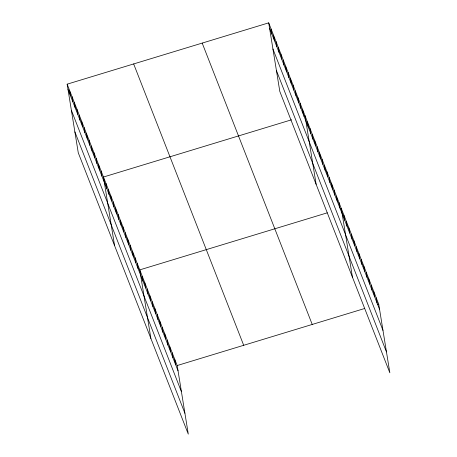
<?xml version="1.0" encoding="UTF-8"?>
<svg xmlns="http://www.w3.org/2000/svg" width="457" height="457" viewBox="0 0 457 457"><rect width="100%" height="100%" fill="white"/><g stroke="black" fill="none" stroke-linecap="round" stroke-linejoin="round"><path stroke-width="0.69" d="M67.15 84.174L177.185 365.537L188.295 434.15L78.267 152.787L67.15 84.174L268.705 22.85L378.733 304.213L389.85 372.826L279.815 91.463L268.705 22.85M291.583 119.785L103.465 177.025L114.576 245.638M303.734 116.089L305.013 115.701L316.13 184.314M327.252 212.831L139.773 269.876L150.884 338.488M340.048 208.94L341.322 208.552L352.438 277.165M177.185 365.537L364.663 308.492M377.453 304.602L378.733 304.213M269.556 28.111L379.59 309.469M272.943 49.013L382.972 330.377M276.428 70.555L386.462 351.919M202.194 43.089L312.222 324.447M133.661 63.934L243.695 345.298M68.002 89.435L178.036 370.793M71.389 110.337L181.423 391.7M74.879 131.879L184.908 413.242M376.242 297.833L377.094 303.094M373.746 291.457L374.597 296.719M371.255 285.082L372.107 290.338M368.759 278.701L369.61 283.963M366.263 272.326L367.12 277.582M363.772 265.945L364.623 271.207M361.276 259.57L362.127 264.832M358.785 253.189L359.636 258.451M356.289 246.814L357.14 252.075M353.792 240.439L354.649 245.695M351.302 234.058L352.153 239.319M348.805 227.683L349.656 232.939M346.315 221.302L347.166 226.563M343.818 214.927L344.669 220.188M338.905 202.36L339.757 207.621M336.483 196.167L337.335 201.428M334.061 189.981L334.912 195.236M331.639 183.788L332.496 189.049M329.223 177.602L330.074 182.857M326.801 171.409L327.652 176.67M324.379 165.217L325.23 170.478M321.957 159.03L322.813 164.286M319.54 152.838L320.391 158.099M317.118 146.651L317.969 151.907M314.696 140.459L315.547 145.72M312.274 134.272L313.131 139.528M309.857 128.08L310.709 133.341M307.435 121.888L308.286 127.149M302.591 109.509L303.442 114.77M300.175 103.322L301.026 108.577M297.753 97.13L298.604 102.391M295.331 90.937L296.182 96.199M292.908 84.751L293.76 90.006M290.492 78.558L291.343 83.82M288.07 72.372L288.921 77.627M285.648 66.179L286.499 71.441M283.226 59.993L284.077 65.248M280.809 53.8L281.661 59.062M278.387 47.608L279.238 52.869M275.965 41.421L276.816 46.677M273.543 35.229L274.394 40.49M271.127 29.042L271.978 34.298M174.688 359.156L175.539 364.418M172.198 352.781L173.049 358.042M169.701 346.406L170.552 351.662M167.205 340.025L168.062 345.286M164.714 333.65L165.565 338.905M162.218 327.269L163.069 332.53M159.727 320.894L160.578 326.155M157.231 314.513L158.082 319.774M154.734 308.138L155.591 313.399M152.244 301.763L153.095 307.018M149.747 295.382L150.599 300.643M147.257 289.007L148.108 294.262M144.76 282.626L145.612 287.887M142.264 276.251L143.121 281.512M137.351 263.683L138.203 268.945M134.929 257.491L135.78 262.752M132.513 251.304L133.364 256.56M130.091 245.112L130.942 250.373M127.669 238.925L128.52 244.181M125.247 232.733L126.098 237.994M122.83 226.541L123.681 231.802M120.408 220.354L121.259 225.609M117.986 214.162L118.837 219.423M115.564 207.975L116.415 213.23M113.147 201.783L113.999 207.044M110.725 195.596L111.577 200.852M108.303 189.404L109.154 194.665M105.881 183.211L106.732 188.473M101.043 170.832L101.894 176.094M98.621 164.646L99.472 169.901M96.199 158.453L97.05 163.715M93.782 152.261L94.633 157.522M91.36 146.074L92.211 151.33M88.938 139.882L89.789 145.143M86.516 133.695L87.367 138.951M84.099 127.503L84.951 132.764M81.677 121.316L82.528 126.572M79.255 115.124L80.106 120.385M76.833 108.932L77.684 114.193M74.411 102.745L75.268 108.001M71.995 96.553L72.846 101.814M69.573 90.366L70.424 95.622"/></g></svg>
